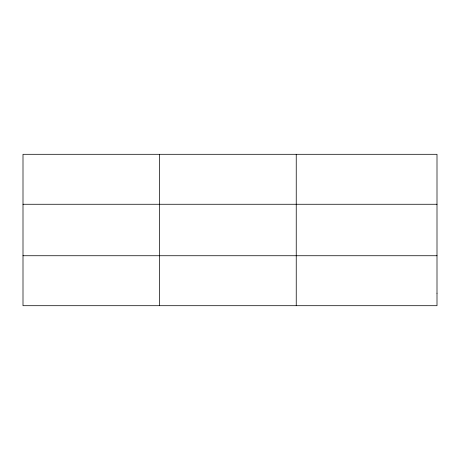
<?xml version="1.0" encoding="UTF-8"?>
<svg xmlns="http://www.w3.org/2000/svg" width="460" height="460" viewBox="0 0 460 460"><rect width="100%" height="100%" fill="white"/><g stroke="black" fill="none" stroke-linecap="round" stroke-linejoin="round"><path stroke-width="0.69" d="M159.62 154.301L159.62 305.699M296.24 154.301L296.24 305.699M23 204.263L437 204.263M23 255.737L437 255.737M437 293.21L437 305.699L23 305.699L23 154.301L437 154.301L437 293.21"/></g></svg>
